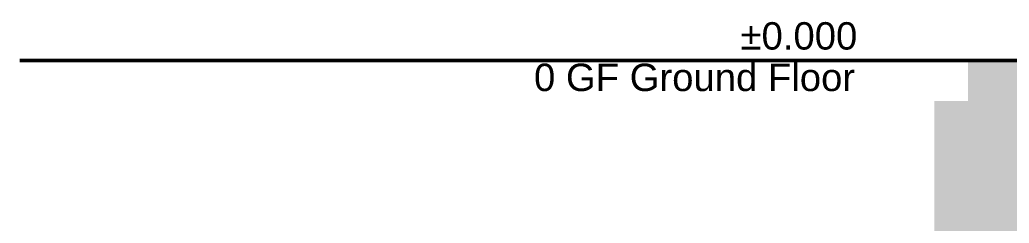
# Model space of a CAD drawing. Header units: millimetres. Extents: x -46868 to 156519, y -87156 to 18123.
# Drawn here: x 116673 to 120285, y -83250 to -82508 of the extents above; entities that cross this region are included whole.
import ezdxf

# ---------------------------------------------------------------- set-up
doc = ezdxf.new("R2010")
doc.units = ezdxf.units.MM
doc.header["$MEASUREMENT"] = 0
doc.linetypes.add('Wipeout_Contour', pattern=[1000, 0, -1000])
doc.layers.add('0_Pen_No__25', color=7, linetype='Continuous', lineweight=50, true_color=0x2a2a2a)
doc.layers.add('HATCHING_Pen_No__145', color=7, linetype='Continuous', lineweight=0, true_color=0xa6a6a6)
doc.layers.add('0_Pen_No__6', color=7, linetype='Continuous', lineweight=35)
doc.layers.add('A-35-M_FFE_Sanitary_Pen_No__87', color=8, linetype='Continuous', lineweight=20)
doc.styles.add('GENERATED_STYLE_1', font='')
doc.styles.get('GENERATED_STYLE_1').set_extended_font_data('Swis721 BT')

# ---------------------------------------------------------------- blocks, each defined once
blk = doc.blocks.new('S-21 Building Section_STORY_MARKER', base_point=(84174.4, -82656))
at = {"layer": '0_Pen_No__25', "linetype": 'Continuous'}
blk.add_line((120335, -82656), (120235, -82656), dxfattribs=at)
at = {"color": 254, "linetype": 'Wipeout_Contour', "lineweight": 0, "ltscale": 577616.01428}
blk.add_wipeout([(116673, -82507.8), (116673, -82804.3), (120135, -82804.3), (120135, -82507.8)], dxfattribs=at)
at = {"layer": '0_Pen_No__25', "linetype": 'Continuous'}
for p, q in [((116673, -82656), (119735, -82656)), ((119935, -82656), (119735, -82656)), ((119935, -82656), (120135, -82656)), ((120235, -82656), (120135, -82656))]:
    blk.add_line(p, q, dxfattribs=at)
at = {"layer": '0_Pen_No__6', "char_height": 100, "attachment_point": 1, "style": 'GENERATED_STYLE_1'}
for s, insert in [('\\A1;{\\fSwis721 BT|b0|i0|c0|p34;±0.000}', (119304.2, -82516.6)), ('\\A1;{\\fSwis721 BT|b0|i0|c0|p34;0 GF Ground Floor}', (118550.2, -82668))]:
    blk.add_mtext(s, dxfattribs=dict(at, insert=insert))

msp = doc.modelspace()

# ---------------------------------------------------------------- hatches: boundary and pattern name
at = {"layer": 'HATCHING_Pen_No__145', "linetype": 'Continuous'}
msp.add_hatch(color=256, dxfattribs=at).paths.add_polyline_path([(144955.5, -82656), (120011.8, -82656), (120011.8, -84656.4), (144955.5, -84656.4)])

# ---------------------------------------------------------------- linework, layer by layer
at = {"layer": 'A-35-M_FFE_Sanitary_Pen_No__87', "linetype": 'Continuous'}
msp.add_line((144955.5, -82656), (120011.8, -82656), dxfattribs=at)

# ---------------------------------------------------------------- next in the draw order: block references
at = {"linetype": 'Continuous', "lineweight": 0}
msp.add_blockref('S-21 Building Section_STORY_MARKER', (84174.4, -82656), dxfattribs=at)

doc.saveas('drawing.dxf')
